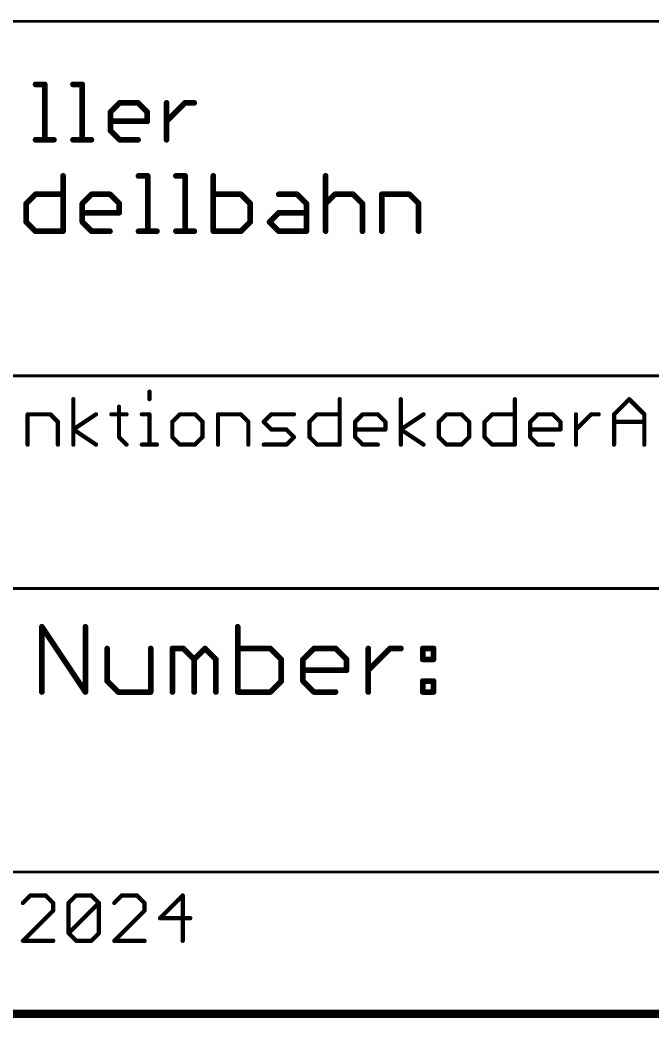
# Model space of a CAD drawing. Extents: x 0 to 264, y 0 to 182.
# Drawn here: x 183.42 to 206.06, y -0.15 to 35.61 of the extents above; entities that cross this region are included whole.
import ezdxf

# ---------------------------------------------------------------- set-up
doc = ezdxf.new("R2010")
doc.units = 0
doc.layers.add('101', color=1, linetype='CONTINUOUS')
doc.layers.add('94', color=12, linetype='CONTINUOUS')

msp = doc.modelspace()

# ---------------------------------------------------------------- linework, layer by layer
at = {"layer": '101', "const_width": 0.1524}
for points in [[(188.0546, 22.2944), (188.0546, 22.0232)], [(185.3277, 20.3962), (185.3277, 22.0232)], [(186.9631, 21.752), (186.9631, 20.6674)], [(194.871, 22.0232), (194.871, 20.3962)], [(197.0606, 20.3962), (197.0606, 22.0232)], [(201.1467, 22.0232), (201.1467, 20.3962)], [(204.7007, 21.4809), (205.243, 22.0232)], [(205.243, 22.0232), (205.7853, 21.4809)], [(183.6905, 20.3962), (183.6905, 21.4809)], [(183.6905, 21.4809), (184.504, 21.4809)], [(184.504, 21.4809), (184.7752, 21.2097)], [(185.3277, 20.9385), (186.1412, 21.4809)], [(186.692, 21.4809), (187.2343, 21.4809)], [(187.7834, 21.4809), (188.0546, 21.4809)], [(188.0546, 21.4809), (188.0546, 20.3962)], [(189.146, 21.4809), (188.8748, 21.2097)], [(189.6883, 21.4809), (189.146, 21.4809)], [(189.9595, 21.2097), (189.6883, 21.4809)], [(190.512, 20.3962), (190.512, 21.4809)], [(190.512, 21.4809), (191.3255, 21.4809)], [(191.3255, 21.4809), (191.5967, 21.2097)], [(192.1492, 21.2097), (192.4203, 21.4809)], [(192.4203, 21.4809), (193.2338, 21.4809)], [(193.7863, 21.2097), (194.0575, 21.4809)], [(194.0575, 21.4809), (194.871, 21.4809)], [(195.4235, 21.2097), (195.6946, 21.4809)], [(195.6946, 21.4809), (196.237, 21.4809)], [(196.237, 21.4809), (196.5081, 21.2097)], [(197.0606, 20.9385), (197.8741, 21.4809)], [(198.6961, 21.4809), (198.4249, 21.2097)], [(199.2384, 21.4809), (198.6961, 21.4809)], [(199.5096, 21.2097), (199.2384, 21.4809)], [(200.0621, 21.2097), (200.3332, 21.4809)], [(200.3332, 21.4809), (201.1467, 21.4809)], [(201.6992, 21.2097), (201.9704, 21.4809)], [(201.9704, 21.4809), (202.5127, 21.4809)], [(202.5127, 21.4809), (202.7839, 21.2097)], [(203.3364, 20.3962), (203.3364, 21.4809)], [(203.3364, 20.9385), (203.8787, 21.4809)], [(203.8787, 21.4809), (204.1499, 21.4809)], [(204.7007, 20.3962), (204.7007, 21.4809)], [(205.7853, 21.4809), (205.7853, 20.3962)], [(184.7752, 21.2097), (184.7752, 20.3962)], [(188.8748, 21.2097), (188.8748, 20.6674)], [(189.9595, 20.6674), (189.9595, 21.2097)], [(191.5967, 21.2097), (191.5967, 20.3962)], [(192.4203, 20.9385), (192.1492, 21.2097)], [(193.7863, 20.6674), (193.7863, 21.2097)], [(195.4235, 20.6674), (195.4235, 21.2097)], [(196.5081, 21.2097), (196.5081, 20.9385)], [(198.4249, 21.2097), (198.4249, 20.6674)], [(199.5096, 20.6674), (199.5096, 21.2097)], [(200.0621, 20.6674), (200.0621, 21.2097)], [(201.6992, 20.6674), (201.6992, 21.2097)], [(202.7839, 21.2097), (202.7839, 20.9385)], [(204.7007, 21.2097), (205.7853, 21.2097)], [(186.1412, 20.3962), (185.3277, 20.9385)], [(186.9631, 20.6674), (187.2343, 20.3962)], [(188.8748, 20.6674), (189.146, 20.3962)], [(189.6883, 20.3962), (189.9595, 20.6674)], [(192.9626, 20.9385), (192.4203, 20.9385)], [(193.2338, 20.6674), (192.9626, 20.9385)], [(192.9626, 20.3962), (193.2338, 20.6674)], [(194.0575, 20.3962), (193.7863, 20.6674)], [(196.5081, 20.9385), (195.4235, 20.9385)], [(195.6946, 20.3962), (195.4235, 20.6674)], [(197.8741, 20.3962), (197.0606, 20.9385)], [(198.4249, 20.6674), (198.6961, 20.3962)], [(199.2384, 20.3962), (199.5096, 20.6674)], [(200.3332, 20.3962), (200.0621, 20.6674)], [(202.7839, 20.9385), (201.6992, 20.9385)], [(201.9704, 20.3962), (201.6992, 20.6674)], [(187.7834, 20.3962), (188.3257, 20.3962)], [(189.146, 20.3962), (189.6883, 20.3962)], [(192.1492, 20.3962), (192.9626, 20.3962)], [(194.871, 20.3962), (194.0575, 20.3962)], [(196.237, 20.3962), (195.6946, 20.3962)], [(198.6961, 20.3962), (199.2384, 20.3962)], [(201.1467, 20.3962), (200.3332, 20.3962)], [(202.5127, 20.3962), (201.9704, 20.3962)], [(183.7931, 4.2432), (183.522, 3.972)], [(184.3355, 4.2432), (183.7931, 4.2432)], [(184.6066, 3.972), (184.3355, 4.2432)], [(185.1591, 3.972), (185.4303, 4.2432)], [(185.4303, 4.2432), (185.9726, 4.2432)], [(185.9726, 4.2432), (186.2438, 3.972)], [(187.0675, 4.2432), (186.7963, 3.972)], [(187.6098, 4.2432), (187.0675, 4.2432)], [(187.881, 3.972), (187.6098, 4.2432)], [(189.2469, 4.2432), (188.4335, 3.4297)], [(189.2469, 2.6162), (189.2469, 4.2432)], [(184.6066, 3.7009), (184.6066, 3.972)], [(185.1591, 2.8874), (185.1591, 3.972)], [(185.1591, 2.8874), (186.2438, 3.972)], [(186.2438, 3.972), (186.2438, 2.8874)], [(187.881, 3.7009), (187.881, 3.972)], [(183.522, 2.6162), (184.6066, 3.7009)], [(186.7963, 2.6162), (187.881, 3.7009)], [(188.4335, 3.4297), (189.5181, 3.4297)], [(185.4303, 2.6162), (185.1591, 2.8874)], [(186.2438, 2.8874), (185.9726, 2.6162)], [(184.6066, 2.6162), (183.522, 2.6162)], [(185.9726, 2.6162), (185.4303, 2.6162)], [(187.881, 2.6162), (186.7963, 2.6162)]]:
    msp.add_lwpolyline(points, dxfattribs=at)
at = {"layer": '101', "const_width": 0.0762}
for points in [[(188.0927, 22.2944, 1), (188.0165, 22.2944)], [(185.3658, 22.0232, 1), (185.2896, 22.0232)], [(187.0012, 21.752, 1), (186.925, 21.752)], [(188.0165, 22.0232, 1), (188.0927, 22.0232)], [(194.9091, 22.0232, 1), (194.8329, 22.0232)], [(197.0987, 22.0232, 1), (197.0225, 22.0232)], [(201.1848, 22.0232, 1), (201.1086, 22.0232)], [(205.27, 22.0501, 1), (205.2161, 21.9962)], [(205.27, 21.9962, 1), (205.2161, 22.0501)], [(183.7286, 21.4809, 1), (183.6524, 21.4809)], [(183.6905, 21.519, 1), (183.6905, 21.4428)], [(184.5309, 21.5078, 1), (184.4771, 21.4539)], [(184.504, 21.4428, 1), (184.504, 21.519)], [(186.1623, 21.4492, 1), (186.12, 21.5126)], [(186.692, 21.519, 1), (186.692, 21.4428)], [(187.2343, 21.4428, 1), (187.2343, 21.519)], [(187.7834, 21.519, 1), (187.7834, 21.4428)], [(188.0927, 21.4809, 1), (188.0165, 21.4809)], [(188.0546, 21.4428, 1), (188.0546, 21.519)], [(189.146, 21.519, 1), (189.146, 21.4428)], [(189.1729, 21.4539, 1), (189.1191, 21.5078)], [(189.7153, 21.5078, 1), (189.6614, 21.4539)], [(189.6883, 21.4428, 1), (189.6883, 21.519)], [(190.5501, 21.4809, 1), (190.4739, 21.4809)], [(190.512, 21.519, 1), (190.512, 21.4428)], [(191.3524, 21.5078, 1), (191.2985, 21.4539)], [(191.3255, 21.4428, 1), (191.3255, 21.519)], [(192.4203, 21.519, 1), (192.4203, 21.4428)], [(192.4473, 21.4539, 1), (192.3934, 21.5078)], [(193.2338, 21.4428, 1), (193.2338, 21.519)], [(194.0575, 21.519, 1), (194.0575, 21.4428)], [(194.0844, 21.4539, 1), (194.0305, 21.5078)], [(194.871, 21.4428, 1), (194.871, 21.519)], [(195.6946, 21.519, 1), (195.6946, 21.4428)], [(195.7216, 21.4539, 1), (195.6677, 21.5078)], [(196.2639, 21.5078, 1), (196.21, 21.4539)], [(196.237, 21.4428, 1), (196.237, 21.519)], [(197.8952, 21.4492, 1), (197.853, 21.5126)], [(198.6961, 21.519, 1), (198.6961, 21.4428)], [(198.723, 21.4539, 1), (198.6691, 21.5078)], [(199.2654, 21.5078, 1), (199.2115, 21.4539)], [(199.2384, 21.4428, 1), (199.2384, 21.519)], [(200.3332, 21.519, 1), (200.3332, 21.4428)], [(200.3602, 21.4539, 1), (200.3063, 21.5078)], [(201.1467, 21.4428, 1), (201.1467, 21.519)], [(201.9704, 21.519, 1), (201.9704, 21.4428)], [(201.9973, 21.4539, 1), (201.9435, 21.5078)], [(202.5397, 21.5078, 1), (202.4858, 21.4539)], [(202.5127, 21.4428, 1), (202.5127, 21.519)], [(203.3745, 21.4809, 1), (203.2983, 21.4809)], [(203.8787, 21.519, 1), (203.8787, 21.4428)], [(203.9057, 21.4539, 1), (203.8518, 21.5078)], [(204.1499, 21.4428, 1), (204.1499, 21.519)], [(204.6737, 21.5078, 1), (204.7276, 21.4539)], [(204.7388, 21.4809, 1), (204.6626, 21.4809)], [(205.8234, 21.4809, 1), (205.7472, 21.4809)], [(205.7584, 21.4539, 1), (205.8123, 21.5078)], [(184.8133, 21.2097, 1), (184.7371, 21.2097)], [(184.7482, 21.1828, 1), (184.8021, 21.2366)], [(188.9129, 21.2097, 1), (188.8367, 21.2097)], [(188.8479, 21.2366, 1), (188.9018, 21.1828)], [(189.9976, 21.2097, 1), (189.9214, 21.2097)], [(189.9326, 21.1828, 1), (189.9864, 21.2366)], [(191.6348, 21.2097, 1), (191.5586, 21.2097)], [(191.5697, 21.1828, 1), (191.6236, 21.2366)], [(192.1761, 21.2366, 1), (192.1222, 21.1828)], [(192.1222, 21.2366, 1), (192.1761, 21.1828)], [(193.8244, 21.2097, 1), (193.7482, 21.2097)], [(193.7594, 21.2366, 1), (193.8133, 21.1828)], [(195.4616, 21.2097, 1), (195.3854, 21.2097)], [(195.3965, 21.2366, 1), (195.4504, 21.1828)], [(196.5462, 21.2097, 1), (196.47, 21.2097)], [(196.4812, 21.1828, 1), (196.5351, 21.2366)], [(198.463, 21.2097, 1), (198.3868, 21.2097)], [(198.398, 21.2366, 1), (198.4519, 21.1828)], [(199.5477, 21.2097, 1), (199.4715, 21.2097)], [(199.4826, 21.1828, 1), (199.5365, 21.2366)], [(200.1002, 21.2097, 1), (200.024, 21.2097)], [(200.0351, 21.2366, 1), (200.089, 21.1828)], [(201.7373, 21.2097, 1), (201.6611, 21.2097)], [(201.6723, 21.2366, 1), (201.7262, 21.1828)], [(202.822, 21.2097, 1), (202.7458, 21.2097)], [(202.7569, 21.1828, 1), (202.8108, 21.2366)], [(204.7007, 21.2478, 1), (204.7007, 21.1716)], [(205.7853, 21.1716, 1), (205.7853, 21.2478)], [(185.3488, 20.9702, 1), (185.3065, 20.9068)], [(185.3065, 20.9702, 1), (185.3488, 20.9068)], [(186.9901, 20.6943, 1), (186.9362, 20.6404)], [(188.9018, 20.6943, 1), (188.8479, 20.6404)], [(189.9864, 20.6404, 1), (189.9326, 20.6943)], [(192.4203, 20.9766, 1), (192.4203, 20.9004)], [(192.3934, 20.9116, 1), (192.4473, 20.9655)], [(192.9896, 20.9655, 1), (192.9357, 20.9116)], [(192.9626, 20.9004, 1), (192.9626, 20.9766)], [(193.2608, 20.6404, 1), (193.2069, 20.6943)], [(193.8133, 20.6943, 1), (193.7594, 20.6404)], [(195.4504, 20.6943, 1), (195.3965, 20.6404)], [(195.4235, 20.9766, 1), (195.4235, 20.9004)], [(196.47, 20.9385, 1), (196.5462, 20.9385)], [(196.5081, 20.9004, 1), (196.5081, 20.9766)], [(197.0818, 20.9702, 1), (197.0395, 20.9068)], [(197.0395, 20.9702, 1), (197.0818, 20.9068)], [(198.4519, 20.6943, 1), (198.398, 20.6404)], [(199.5365, 20.6404, 1), (199.4826, 20.6943)], [(200.089, 20.6943, 1), (200.0351, 20.6404)], [(201.6992, 20.9766, 1), (201.6992, 20.9004)], [(201.7262, 20.6943, 1), (201.6723, 20.6404)], [(202.7458, 20.9385, 1), (202.822, 20.9385)], [(202.7839, 20.9004, 1), (202.7839, 20.9766)], [(203.3094, 20.9655, 1), (203.3633, 20.9116)], [(183.6524, 20.3962, 1), (183.7286, 20.3962)], [(184.7371, 20.3962, 1), (184.8133, 20.3962)], [(185.2896, 20.3962, 1), (185.3658, 20.3962)], [(186.12, 20.3645, 1), (186.1623, 20.4279)], [(186.925, 20.6674, 1), (187.0012, 20.6674)], [(187.2074, 20.3693, 1), (187.2612, 20.4231)], [(187.7834, 20.4343, 1), (187.7834, 20.3581)], [(188.0165, 20.3962, 1), (188.0927, 20.3962)], [(188.3257, 20.3581, 1), (188.3257, 20.4343)], [(188.8367, 20.6674, 1), (188.9129, 20.6674)], [(189.146, 20.4343, 1), (189.146, 20.3581)], [(189.1191, 20.3693, 1), (189.1729, 20.4231)], [(189.6614, 20.4231, 1), (189.7153, 20.3693)], [(189.6883, 20.3581, 1), (189.6883, 20.4343)], [(189.9214, 20.6674, 1), (189.9976, 20.6674)], [(190.4739, 20.3962, 1), (190.5501, 20.3962)], [(191.5586, 20.3962, 1), (191.6348, 20.3962)], [(192.1492, 20.4343, 1), (192.1492, 20.3581)], [(192.9357, 20.4231, 1), (192.9896, 20.3693)], [(192.9626, 20.3581, 1), (192.9626, 20.4343)], [(193.2069, 20.6404, 1), (193.2608, 20.6943)], [(193.7482, 20.6674, 1), (193.8244, 20.6674)], [(194.0575, 20.4343, 1), (194.0575, 20.3581)], [(194.0305, 20.3693, 1), (194.0844, 20.4231)], [(194.8329, 20.3962, 1), (194.9091, 20.3962)], [(194.871, 20.3581, 1), (194.871, 20.4343)], [(195.3854, 20.6674, 1), (195.4616, 20.6674)], [(195.6946, 20.4343, 1), (195.6946, 20.3581)], [(195.6677, 20.3693, 1), (195.7216, 20.4231)], [(196.237, 20.3581, 1), (196.237, 20.4343)], [(197.0225, 20.3962, 1), (197.0987, 20.3962)], [(197.853, 20.3645, 1), (197.8952, 20.4279)], [(198.3868, 20.6674, 1), (198.463, 20.6674)], [(198.6961, 20.4343, 1), (198.6961, 20.3581)], [(198.6691, 20.3693, 1), (198.723, 20.4231)], [(199.2115, 20.4231, 1), (199.2654, 20.3693)], [(199.2384, 20.3581, 1), (199.2384, 20.4343)], [(199.4715, 20.6674, 1), (199.5477, 20.6674)], [(200.024, 20.6674, 1), (200.1002, 20.6674)], [(200.3332, 20.4343, 1), (200.3332, 20.3581)], [(200.3063, 20.3693, 1), (200.3602, 20.4231)], [(201.1086, 20.3962, 1), (201.1848, 20.3962)], [(201.1467, 20.3581, 1), (201.1467, 20.4343)], [(201.6611, 20.6674, 1), (201.7373, 20.6674)], [(201.9704, 20.4343, 1), (201.9704, 20.3581)], [(201.9435, 20.3693, 1), (201.9973, 20.4231)], [(202.5127, 20.3581, 1), (202.5127, 20.4343)], [(203.2983, 20.3962, 1), (203.3745, 20.3962)], [(204.6626, 20.3962, 1), (204.7388, 20.3962)], [(205.7472, 20.3962, 1), (205.8234, 20.3962)], [(183.7931, 4.2813, 1), (183.7931, 4.2051)], [(183.8201, 4.2162, 1), (183.7662, 4.2701)], [(184.3624, 4.2701, 1), (184.3085, 4.2162)], [(184.3355, 4.2051, 1), (184.3355, 4.2813)], [(185.4303, 4.2813, 1), (185.4303, 4.2051)], [(185.4572, 4.2162, 1), (185.4034, 4.2701)], [(185.9996, 4.2701, 1), (185.9457, 4.2162)], [(185.9726, 4.2051, 1), (185.9726, 4.2813)], [(187.0675, 4.2813, 1), (187.0675, 4.2051)], [(187.0944, 4.2162, 1), (187.0405, 4.2701)], [(187.6367, 4.2701, 1), (187.5828, 4.2162)], [(187.6098, 4.2051, 1), (187.6098, 4.2813)], [(189.285, 4.2432, 1), (189.2088, 4.2432)], [(189.2739, 4.2162, 1), (189.22, 4.2701)], [(183.495, 3.999, 1), (183.5489, 3.9451)], [(184.6447, 3.972, 1), (184.5685, 3.972)], [(184.5797, 3.9451, 1), (184.6336, 3.999)], [(185.1972, 3.972, 1), (185.121, 3.972)], [(185.1322, 3.999, 1), (185.1861, 3.9451)], [(186.2819, 3.972, 1), (186.2057, 3.972)], [(186.2707, 3.9451, 1), (186.2169, 3.999)], [(186.2169, 3.9451, 1), (186.2707, 3.999)], [(186.7694, 3.999, 1), (186.8232, 3.9451)], [(187.9191, 3.972, 1), (187.8429, 3.972)], [(187.854, 3.9451, 1), (187.9079, 3.999)], [(184.5685, 3.7009, 1), (184.6447, 3.7009)], [(184.6336, 3.6739, 1), (184.5797, 3.7278)], [(187.8429, 3.7009, 1), (187.9191, 3.7009)], [(187.9079, 3.6739, 1), (187.854, 3.7278)], [(188.4335, 3.4678, 1), (188.4335, 3.3916)], [(188.4065, 3.4566, 1), (188.4604, 3.4028)], [(189.5181, 3.3916, 1), (189.5181, 3.4678)], [(185.1861, 2.9143, 1), (185.1322, 2.8604)], [(185.1322, 2.9143, 1), (185.1861, 2.8604)], [(185.121, 2.8874, 1), (185.1972, 2.8874)], [(186.2057, 2.8874, 1), (186.2819, 2.8874)], [(186.2707, 2.8604, 1), (186.2169, 2.9143)], [(183.522, 2.6543, 1), (183.522, 2.5781)], [(183.495, 2.6431, 1), (183.5489, 2.5893)], [(184.6066, 2.5781, 1), (184.6066, 2.6543)], [(185.4303, 2.6543, 1), (185.4303, 2.5781)], [(185.4034, 2.5893, 1), (185.4572, 2.6431)], [(185.9457, 2.6431, 1), (185.9996, 2.5893)], [(185.9726, 2.5781, 1), (185.9726, 2.6543)], [(186.7963, 2.6543, 1), (186.7963, 2.5781)], [(186.7694, 2.6431, 1), (186.8232, 2.5893)], [(187.881, 2.5781, 1), (187.881, 2.6543)], [(189.2088, 2.6162, 1), (189.285, 2.6162)]]:
    msp.add_lwpolyline(points, format="xyb", dxfattribs=at)
at = {"layer": '94'}
for points, const_width in [([(264.16, 35.56), (162.56, 35.56)], 0.1016), ([(183.9743, 33.3011), (184.3048, 33.3011)], 0.2032), ([(184.3048, 33.3011), (184.3048, 31.3182)], 0.2032), ([(185.3153, 33.3011), (185.6457, 33.3011)], 0.2032), ([(185.6457, 33.3011), (185.6457, 31.3182)], 0.2032), ([(186.6562, 32.3096), (186.9866, 32.6401)], 0.2032), ([(186.9866, 32.6401), (187.6476, 32.6401)], 0.2032), ([(187.6476, 32.6401), (187.9781, 32.3096)], 0.2032), ([(188.6675, 31.3182), (188.6675, 32.6401)], 0.2032), ([(188.6675, 31.9792), (189.3285, 32.6401)], 0.2032), ([(189.3285, 32.6401), (189.659, 32.6401)], 0.2032), ([(186.6562, 31.6487), (186.6562, 32.3096)], 0.2032), ([(187.9781, 32.3096), (187.9781, 31.9792)], 0.2032), ([(187.9781, 31.9792), (186.6562, 31.9792)], 0.2032), ([(186.9866, 31.3182), (186.6562, 31.6487)], 0.2032), ([(183.9743, 31.3182), (184.6353, 31.3182)], 0.2032), ([(185.3153, 31.3182), (185.9762, 31.3182)], 0.2032), ([(187.6476, 31.3182), (186.9866, 31.3182)], 0.2032), ([(184.961, 30.0245), (184.961, 28.0416)], 0.2032), ([(187.6618, 30.0245), (187.9923, 30.0245)], 0.2032), ([(187.9923, 30.0245), (187.9923, 28.0416)], 0.2032), ([(189.0028, 30.0245), (189.3332, 30.0245)], 0.2032), ([(189.3332, 30.0245), (189.3332, 28.0416)], 0.2032), ([(190.3437, 30.0245), (190.3437, 28.0416)], 0.2032), ([(194.3664, 30.0245), (194.3664, 28.0416)], 0.2032), ([(183.6391, 29.033), (183.9696, 29.3635)], 0.2032), ([(183.9696, 29.3635), (184.961, 29.3635)], 0.2032), ([(185.6505, 29.033), (185.981, 29.3635)], 0.2032), ([(185.981, 29.3635), (186.6419, 29.3635)], 0.2032), ([(186.6419, 29.3635), (186.9724, 29.033)], 0.2032), ([(191.3351, 29.3635), (190.3437, 29.3635)], 0.2032), ([(191.6656, 29.033), (191.3351, 29.3635)], 0.2032), ([(192.6855, 29.3635), (193.3465, 29.3635)], 0.2032), ([(193.3465, 29.3635), (193.677, 29.033)], 0.2032), ([(194.3664, 29.033), (194.6969, 29.3635)], 0.2032), ([(194.6969, 29.3635), (195.3578, 29.3635)], 0.2032), ([(195.3578, 29.3635), (195.6883, 29.033)], 0.2032), ([(196.3778, 28.0416), (196.3778, 29.3635)], 0.2032), ([(196.3778, 29.3635), (197.3692, 29.3635)], 0.2032), ([(197.3692, 29.3635), (197.6997, 29.033)], 0.2032), ([(183.6391, 28.3721), (183.6391, 29.033)], 0.2032), ([(185.6505, 28.3721), (185.6505, 29.033)], 0.2032), ([(186.9724, 29.033), (186.9724, 28.7026)], 0.2032), ([(191.6656, 28.3721), (191.6656, 29.033)], 0.2032), ([(193.677, 29.033), (193.677, 28.0416)], 0.2032), ([(195.6883, 29.033), (195.6883, 28.0416)], 0.2032), ([(197.6997, 29.033), (197.6997, 28.0416)], 0.2032), ([(186.9724, 28.7026), (185.6505, 28.7026)], 0.2032), ([(192.355, 28.3721), (192.6855, 28.7026)], 0.2032), ([(192.6855, 28.7026), (193.677, 28.7026)], 0.2032), ([(183.9696, 28.0416), (183.6391, 28.3721)], 0.2032), ([(185.981, 28.0416), (185.6505, 28.3721)], 0.2032), ([(191.3351, 28.0416), (191.6656, 28.3721)], 0.2032), ([(192.6855, 28.0416), (192.355, 28.3721)], 0.2032), ([(184.961, 28.0416), (183.9696, 28.0416)], 0.2032), ([(186.6419, 28.0416), (185.981, 28.0416)], 0.2032), ([(187.6618, 28.0416), (188.3228, 28.0416)], 0.2032), ([(189.0028, 28.0416), (189.6637, 28.0416)], 0.2032), ([(190.3437, 28.0416), (191.3351, 28.0416)], 0.2032), ([(193.677, 28.0416), (192.6855, 28.0416)], 0.2032), ([(162.56, 22.86), (264.16, 22.86)], 0.1016), ([(250.19, 15.24), (162.56, 15.24)], 0.1016), ([(184.2012, 11.5316), (184.2012, 13.8704)], 0.2032), ([(184.2012, 13.8704), (185.7604, 11.5316)], 0.2032), ([(185.7604, 11.5316), (185.7604, 13.8704)], 0.2032), ([(191.2176, 13.8704), (191.2176, 11.5316)], 0.2032), ([(186.54, 13.0908), (186.54, 11.9214)], 0.2032), ([(188.0992, 11.5316), (188.0992, 13.0908)], 0.2032), ([(188.8788, 11.5316), (188.8788, 13.0908)], 0.2032), ([(188.8788, 13.0908), (189.2686, 13.0908)], 0.2032), ([(189.2686, 13.0908), (189.6584, 12.701)], 0.2032), ([(189.6584, 12.701), (190.0482, 13.0908)], 0.2032), ([(190.0482, 13.0908), (190.438, 12.701)], 0.2032), ([(192.387, 13.0908), (191.2176, 13.0908)], 0.2032), ([(192.7768, 12.701), (192.387, 13.0908)], 0.2032), ([(193.5564, 12.701), (193.9462, 13.0908)], 0.2032), ([(193.9462, 13.0908), (194.7258, 13.0908)], 0.2032), ([(194.7258, 13.0908), (195.1156, 12.701)], 0.2032), ([(195.8952, 11.5316), (195.8952, 13.0908)], 0.2032), ([(195.8952, 12.3112), (196.6748, 13.0908)], 0.2032), ([(196.6748, 13.0908), (197.0646, 13.0908)], 0.2032), ([(197.8442, 13.0908), (198.234, 13.0908)], 0.2032), ([(197.8442, 12.701), (197.8442, 13.0908)], 0.2032), ([(198.234, 13.0908), (198.234, 12.701)], 0.2032), ([(189.6584, 12.701), (189.6584, 11.5316)], 0.2032), ([(190.438, 12.701), (190.438, 11.5316)], 0.2032), ([(192.7768, 11.9214), (192.7768, 12.701)], 0.2032), ([(193.5564, 11.9214), (193.5564, 12.701)], 0.2032), ([(195.1156, 12.701), (195.1156, 12.3112)], 0.2032), ([(198.234, 12.701), (197.8442, 12.701)], 0.2032), ([(195.1156, 12.3112), (193.5564, 12.3112)], 0.2032), ([(186.54, 11.9214), (186.9298, 11.5316)], 0.2032), ([(192.387, 11.5316), (192.7768, 11.9214)], 0.2032), ([(193.9462, 11.5316), (193.5564, 11.9214)], 0.2032), ([(197.8442, 11.9214), (198.234, 11.9214)], 0.2032), ([(197.8442, 11.5316), (197.8442, 11.9214)], 0.2032), ([(198.234, 11.9214), (198.234, 11.5316)], 0.2032), ([(186.9298, 11.5316), (188.0992, 11.5316)], 0.2032), ([(191.2176, 11.5316), (192.387, 11.5316)], 0.2032), ([(194.7258, 11.5316), (193.9462, 11.5316)], 0.2032), ([(198.234, 11.5316), (197.8442, 11.5316)], 0.2032), ([(162.56, 5.08), (233.68, 5.08)], 0.1016), ([(0, 0), (264.16, 0)], 0.3), ([(162.56, 0), (233.68, 0)], 0.1016)]:
    msp.add_lwpolyline(points, dxfattribs=dict(at, const_width=const_width))
at = {"layer": '94', "const_width": 0.1016}
for points in [[(183.9743, 33.3519, 1), (183.9743, 33.2503)], [(184.3556, 33.3011, 1), (184.254, 33.3011)], [(184.3048, 33.2503, 1), (184.3048, 33.3519)], [(185.3153, 33.3519, 1), (185.3153, 33.2503)], [(185.6965, 33.3011, 1), (185.5949, 33.3011)], [(185.6457, 33.2503, 1), (185.6457, 33.3519)], [(186.9866, 32.6909, 1), (186.9866, 32.5893)], [(187.0226, 32.6042, 1), (186.9507, 32.676)], [(187.6835, 32.676, 1), (187.6117, 32.6042)], [(187.6476, 32.5893, 1), (187.6476, 32.6909)], [(188.7183, 32.6401, 1), (188.6167, 32.6401)], [(189.3285, 32.6909, 1), (189.3285, 32.5893)], [(189.3644, 32.6042, 1), (189.2926, 32.676)], [(189.659, 32.5893, 1), (189.659, 32.6909)], [(186.6202, 32.3456, 1), (186.6921, 32.2737)], [(186.707, 32.3096, 1), (186.6054, 32.3096)], [(188.0289, 32.3096, 1), (187.9273, 32.3096)], [(187.9422, 32.2737, 1), (188.014, 32.3456)], [(186.6562, 32.03, 1), (186.6562, 31.9284)], [(187.9273, 31.9792, 1), (188.0289, 31.9792)], [(187.9781, 31.9284, 1), (187.9781, 32.03)], [(188.6316, 32.0151, 1), (188.7034, 31.9432)], [(186.6921, 31.6846, 1), (186.6202, 31.6128)], [(186.6054, 31.6487, 1), (186.707, 31.6487)], [(183.9743, 31.369, 1), (183.9743, 31.2674)], [(184.254, 31.3182, 1), (184.3556, 31.3182)], [(184.6353, 31.2674, 1), (184.6353, 31.369)], [(185.3153, 31.369, 1), (185.3153, 31.2674)], [(185.5949, 31.3182, 1), (185.6965, 31.3182)], [(185.9762, 31.2674, 1), (185.9762, 31.369)], [(186.9866, 31.369, 1), (186.9866, 31.2674)], [(186.9507, 31.2823, 1), (187.0226, 31.3541)], [(187.6476, 31.2674, 1), (187.6476, 31.369)], [(188.6167, 31.3182, 1), (188.7183, 31.3182)], [(185.0118, 30.0245, 1), (184.9102, 30.0245)], [(187.6618, 30.0753, 1), (187.6618, 29.9737)], [(188.0431, 30.0245, 1), (187.9415, 30.0245)], [(187.9923, 29.9737, 1), (187.9923, 30.0753)], [(189.0028, 30.0753, 1), (189.0028, 29.9737)], [(189.384, 30.0245, 1), (189.2824, 30.0245)], [(189.3332, 29.9737, 1), (189.3332, 30.0753)], [(190.3945, 30.0245, 1), (190.2929, 30.0245)], [(194.4172, 30.0245, 1), (194.3156, 30.0245)], [(183.9696, 29.4143, 1), (183.9696, 29.3127)], [(184.0055, 29.3276, 1), (183.9337, 29.3994)], [(184.961, 29.3127, 1), (184.961, 29.4143)], [(185.981, 29.4143, 1), (185.981, 29.3127)], [(186.0169, 29.3276, 1), (185.945, 29.3994)], [(186.6778, 29.3994, 1), (186.606, 29.3276)], [(186.6419, 29.3127, 1), (186.6419, 29.4143)], [(190.3437, 29.4143, 1), (190.3437, 29.3127)], [(191.371, 29.3994, 1), (191.2992, 29.3276)], [(191.3351, 29.3127, 1), (191.3351, 29.4143)], [(192.6855, 29.4143, 1), (192.6855, 29.3127)], [(193.3824, 29.3994, 1), (193.3106, 29.3276)], [(193.3465, 29.3127, 1), (193.3465, 29.4143)], [(194.6969, 29.4143, 1), (194.6969, 29.3127)], [(194.7328, 29.3276, 1), (194.661, 29.3994)], [(195.3938, 29.3994, 1), (195.3219, 29.3276)], [(195.3578, 29.3127, 1), (195.3578, 29.4143)], [(196.4286, 29.3635, 1), (196.327, 29.3635)], [(196.3778, 29.4143, 1), (196.3778, 29.3127)], [(197.4051, 29.3994, 1), (197.3333, 29.3276)], [(197.3692, 29.3127, 1), (197.3692, 29.4143)], [(183.6899, 29.033, 1), (183.5883, 29.033)], [(183.6032, 29.069, 1), (183.675, 28.9971)], [(185.7013, 29.033, 1), (185.5997, 29.033)], [(185.6146, 29.069, 1), (185.6864, 28.9971)], [(187.0232, 29.033, 1), (186.9216, 29.033)], [(186.9365, 28.9971, 1), (187.0083, 29.069)], [(191.7164, 29.033, 1), (191.6148, 29.033)], [(191.6297, 28.9971, 1), (191.7015, 29.069)], [(193.7278, 29.033, 1), (193.6262, 29.033)], [(193.641, 28.9971, 1), (193.7129, 29.069)], [(194.3305, 29.069, 1), (194.4023, 28.9971)], [(195.7391, 29.033, 1), (195.6375, 29.033)], [(195.6524, 28.9971, 1), (195.7242, 29.069)], [(197.7505, 29.033, 1), (197.6489, 29.033)], [(197.6638, 28.9971, 1), (197.7356, 29.069)], [(185.6505, 28.7534, 1), (185.6505, 28.6518)], [(186.9216, 28.7026, 1), (187.0232, 28.7026)], [(186.9724, 28.6518, 1), (186.9724, 28.7534)], [(192.6855, 28.7534, 1), (192.6855, 28.6518)], [(192.7214, 28.6666, 1), (192.6496, 28.7385)], [(193.677, 28.6518, 1), (193.677, 28.7534)], [(183.675, 28.408, 1), (183.6032, 28.3362)], [(183.5883, 28.3721, 1), (183.6899, 28.3721)], [(185.6864, 28.408, 1), (185.6146, 28.3362)], [(185.5997, 28.3721, 1), (185.7013, 28.3721)], [(191.6148, 28.3721, 1), (191.7164, 28.3721)], [(191.7015, 28.3362, 1), (191.6297, 28.408)], [(192.391, 28.408, 1), (192.3191, 28.3362)], [(192.3191, 28.408, 1), (192.391, 28.3362)], [(183.9696, 28.0924, 1), (183.9696, 27.9908)], [(183.9337, 28.0057, 1), (184.0055, 28.0775)], [(184.9102, 28.0416, 1), (185.0118, 28.0416)], [(184.961, 27.9908, 1), (184.961, 28.0924)], [(185.981, 28.0924, 1), (185.981, 27.9908)], [(185.945, 28.0057, 1), (186.0169, 28.0775)], [(186.6419, 27.9908, 1), (186.6419, 28.0924)], [(187.6618, 28.0924, 1), (187.6618, 27.9908)], [(187.9415, 28.0416, 1), (188.0431, 28.0416)], [(188.3228, 27.9908, 1), (188.3228, 28.0924)], [(189.0028, 28.0924, 1), (189.0028, 27.9908)], [(189.2824, 28.0416, 1), (189.384, 28.0416)], [(189.6637, 27.9908, 1), (189.6637, 28.0924)], [(190.3437, 28.0924, 1), (190.3437, 27.9908)], [(190.2929, 28.0416, 1), (190.3945, 28.0416)], [(191.2992, 28.0775, 1), (191.371, 28.0057)], [(191.3351, 27.9908, 1), (191.3351, 28.0924)], [(192.6855, 28.0924, 1), (192.6855, 27.9908)], [(192.6496, 28.0057, 1), (192.7214, 28.0775)], [(193.6262, 28.0416, 1), (193.7278, 28.0416)], [(193.677, 27.9908, 1), (193.677, 28.0924)], [(194.3156, 28.0416, 1), (194.4172, 28.0416)], [(195.6375, 28.0416, 1), (195.7391, 28.0416)], [(196.327, 28.0416, 1), (196.4286, 28.0416)], [(197.6489, 28.0416, 1), (197.7505, 28.0416)], [(184.252, 13.8704, 1), (184.1504, 13.8704)], [(184.2434, 13.8986, 1), (184.1589, 13.8422)], [(185.8112, 13.8704, 1), (185.7096, 13.8704)], [(191.2684, 13.8704, 1), (191.1668, 13.8704)], [(186.5908, 13.0908, 1), (186.4892, 13.0908)], [(188.15, 13.0908, 1), (188.0484, 13.0908)], [(188.9296, 13.0908, 1), (188.828, 13.0908)], [(188.8788, 13.1416, 1), (188.8788, 13.04)], [(189.3045, 13.1267, 1), (189.2326, 13.0549)], [(189.2686, 13.04, 1), (189.2686, 13.1416)], [(190.0841, 13.1267, 1), (190.0122, 13.0549)], [(190.0841, 13.0549, 1), (190.0122, 13.1267)], [(191.2176, 13.1416, 1), (191.2176, 13.04)], [(192.4229, 13.1267, 1), (192.351, 13.0549)], [(192.387, 13.04, 1), (192.387, 13.1416)], [(193.9462, 13.1416, 1), (193.9462, 13.04)], [(193.9821, 13.0549, 1), (193.9102, 13.1267)], [(194.7617, 13.1267, 1), (194.6898, 13.0549)], [(194.7258, 13.04, 1), (194.7258, 13.1416)], [(195.946, 13.0908, 1), (195.8444, 13.0908)], [(196.6748, 13.1416, 1), (196.6748, 13.04)], [(196.7107, 13.0549, 1), (196.6388, 13.1267)], [(197.0646, 13.04, 1), (197.0646, 13.1416)], [(197.8442, 13.1416, 1), (197.8442, 13.04)], [(197.895, 13.0908, 1), (197.7934, 13.0908)], [(198.2848, 13.0908, 1), (198.1832, 13.0908)], [(198.234, 13.04, 1), (198.234, 13.1416)], [(189.6224, 12.7369, 1), (189.6943, 12.6651)], [(189.7092, 12.701, 1), (189.6076, 12.701)], [(189.6224, 12.6651, 1), (189.6943, 12.7369)], [(190.4888, 12.701, 1), (190.3872, 12.701)], [(190.402, 12.6651, 1), (190.4739, 12.7369)], [(192.8276, 12.701, 1), (192.726, 12.701)], [(192.7408, 12.6651, 1), (192.8127, 12.7369)], [(193.5204, 12.7369, 1), (193.5923, 12.6651)], [(193.6072, 12.701, 1), (193.5056, 12.701)], [(195.1664, 12.701, 1), (195.0648, 12.701)], [(195.0796, 12.6651, 1), (195.1515, 12.7369)], [(197.8442, 12.7518, 1), (197.8442, 12.6502)], [(197.7934, 12.701, 1), (197.895, 12.701)], [(198.1832, 12.701, 1), (198.2848, 12.701)], [(198.234, 12.6502, 1), (198.234, 12.7518)], [(193.5564, 12.362, 1), (193.5564, 12.2604)], [(195.0648, 12.3112, 1), (195.1664, 12.3112)], [(195.1156, 12.2604, 1), (195.1156, 12.362)], [(195.8592, 12.3471, 1), (195.9311, 12.2753)], [(186.5759, 11.9573, 1), (186.504, 11.8855)], [(186.4892, 11.9214, 1), (186.5908, 11.9214)], [(192.726, 11.9214, 1), (192.8276, 11.9214)], [(192.8127, 11.8855, 1), (192.7408, 11.9573)], [(193.5923, 11.9573, 1), (193.5204, 11.8855)], [(193.5056, 11.9214, 1), (193.6072, 11.9214)], [(197.8442, 11.9722, 1), (197.8442, 11.8706)], [(197.895, 11.9214, 1), (197.7934, 11.9214)], [(198.2848, 11.9214, 1), (198.1832, 11.9214)], [(198.234, 11.8706, 1), (198.234, 11.9722)], [(184.1504, 11.5316, 1), (184.252, 11.5316)], [(185.7096, 11.5316, 1), (185.8112, 11.5316)], [(185.7181, 11.5034, 1), (185.8026, 11.5598)], [(186.9298, 11.5824, 1), (186.9298, 11.4808)], [(186.8938, 11.4957, 1), (186.9657, 11.5675)], [(188.0484, 11.5316, 1), (188.15, 11.5316)], [(188.0992, 11.4808, 1), (188.0992, 11.5824)], [(188.828, 11.5316, 1), (188.9296, 11.5316)], [(189.6076, 11.5316, 1), (189.7092, 11.5316)], [(190.3872, 11.5316, 1), (190.4888, 11.5316)], [(191.2176, 11.5824, 1), (191.2176, 11.4808)], [(191.1668, 11.5316, 1), (191.2684, 11.5316)], [(192.351, 11.5675, 1), (192.4229, 11.4957)], [(192.387, 11.4808, 1), (192.387, 11.5824)], [(193.9462, 11.5824, 1), (193.9462, 11.4808)], [(193.9102, 11.4957, 1), (193.9821, 11.5675)], [(194.7258, 11.4808, 1), (194.7258, 11.5824)], [(195.8444, 11.5316, 1), (195.946, 11.5316)], [(197.8442, 11.5824, 1), (197.8442, 11.4808)], [(197.7934, 11.5316, 1), (197.895, 11.5316)], [(198.1832, 11.5316, 1), (198.2848, 11.5316)], [(198.234, 11.4808, 1), (198.234, 11.5824)]]:
    msp.add_lwpolyline(points, format="xyb", dxfattribs=at)

doc.saveas('drawing.dxf')
